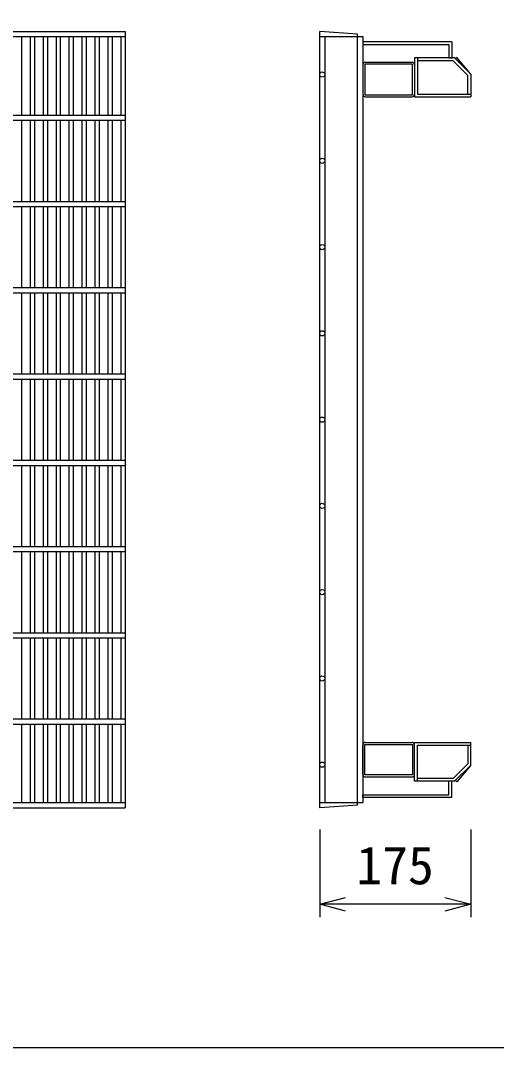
# Model space of a CAD drawing. Units: millimetres, scale not verified. Extents: x -16800 to 16800, y -5940 to 5940.
# Drawn here: x -2336 to -1785, y 706 to 1896 of the extents above; entities that cross this region are included whole.
import ezdxf
from ezdxf.enums import TextEntityAlignment as Align

# ---------------------------------------------------------------- set-up
doc = ezdxf.new("R2010")
doc.units = ezdxf.units.MM
doc.header["$LTSCALE"] = 20
for name, color, linetype, lineweight in [('0-0_DIM', 7, 'Continuous', 25), ('0-2_HATCH', 6, 'Continuous', 25), ('0-6_TXT', 7, 'Continuous', 25)]:
    doc.layers.add(name, color=color, linetype=linetype, lineweight=lineweight)
doc.styles.add('ＭＳ ゴシック', font='')
doc.styles.get('ＭＳ ゴシック').set_extended_font_data('MS Gothic')

msp = doc.modelspace()

# ---------------------------------------------------------------- linework, layer by layer
at = {"layer": '0-0_DIM'}
for p, q in [((-1989.46, 958.67), (-1989.46, 857.08)), ((-1814.46, 958.67), (-1814.46, 857.08)), ((-1814.46, 872.08), (-1989.46, 872.08))]:
    msp.add_line(p, q, dxfattribs=at)
for points in [[(-1959.46, 864.04), (-1989.46, 872.08), (-1959.46, 880.12)], [(-1844.46, 880.12), (-1814.46, 872.08), (-1844.46, 864.04)]]:
    msp.add_lwpolyline(points, dxfattribs=at)
at = {"layer": '0-2_HATCH'}
for p, q in [((-3210.13, 1883.89), (-2215.13, 1883.89)), ((-2215.13, 1883.89), (-2215.13, 983.89)), ((-1945.46, 1880.89), (-1989.46, 1883.89)), ((-1945.46, 986.89), (-1945.46, 1880.89)), ((-3210.13, 1877.89), (-2215.13, 1877.89)), ((-2335.13, 1877.89), (-2335.13, 1786.89)), ((-2325.13, 1877.89), (-2325.13, 1786.89)), ((-2320.13, 1877.89), (-2320.13, 1786.89)), ((-2310.13, 1877.89), (-2310.13, 1786.89)), ((-2305.13, 1877.89), (-2305.13, 1786.89)), ((-2295.13, 1877.89), (-2295.13, 1786.89)), ((-2290.13, 1877.89), (-2290.13, 1786.89)), ((-2280.13, 1877.89), (-2280.13, 1786.89)), ((-2275.13, 1877.89), (-2275.13, 1786.89)), ((-2265.13, 1877.89), (-2265.13, 1786.89)), ((-2260.13, 1877.89), (-2260.13, 1786.89)), ((-2250.13, 1877.89), (-2250.13, 1786.89)), ((-2245.13, 1877.89), (-2245.13, 1786.89)), ((-2235.13, 1877.89), (-2235.13, 1786.89)), ((-2230.13, 1877.89), (-2230.13, 1786.89)), ((-2220.13, 1877.89), (-2220.13, 1786.89)), ((-1989.46, 1877.89), (-1939.46, 1877.89)), ((-1983.46, 1877.89), (-1983.46, 989.89)), ((-1939.46, 1877.89), (-1939.46, 989.89)), ((-1939.46, 1871.89), (-1939.46, 1868.69)), ((-1836.46, 1871.89), (-1939.46, 1871.89)), ((-1836.46, 1871.89), (-1836.46, 1852.89)), ((-1939.46, 1868.69), (-1839.66, 1868.69)), ((-1839.66, 1868.69), (-1839.66, 1852.89)), ((-1936.46, 1848.09), (-1882.46, 1848.09)), ((-1879.46, 1853.09), (-1879.46, 1808.09)), ((-1833.26, 1853.09), (-1879.46, 1853.09)), ((-1876.26, 1853.09), (-1876.26, 1811.29)), ((-1834.59, 1849.89), (-1876.26, 1849.89)), ((-1835.46, 1852.89), (-1839.66, 1852.89)), ((-1834.59, 1849.89), (-1817.66, 1832.97)), ((-1833.26, 1853.09), (-1814.46, 1834.29)), ((-1830.64, 1853.57), (-1832.32, 1852.15)), ((-1814.46, 1834.29), (-1830.64, 1853.57)), ((-1939.46, 1845.09), (-1939.46, 1811.09)), ((-1814.46, 1834.29), (-1814.46, 1808.09)), ((-1817.66, 1811.29), (-1817.66, 1832.97)), ((-1876.26, 1811.29), (-1814.46, 1811.29)), ((-1936.46, 1808.09), (-1882.46, 1808.09)), ((-1879.46, 1808.09), (-1814.46, 1808.09)), ((-3210.13, 1786.89), (-2215.13, 1786.89)), ((-3210.13, 1780.89), (-2215.13, 1780.89)), ((-2335.13, 1780.89), (-2335.13, 1686.89)), ((-2325.13, 1780.89), (-2325.13, 1686.89)), ((-2320.13, 1780.89), (-2320.13, 1686.89)), ((-2310.13, 1780.89), (-2310.13, 1686.89)), ((-2305.13, 1780.89), (-2305.13, 1686.89)), ((-2295.13, 1780.89), (-2295.13, 1686.89)), ((-2290.13, 1780.89), (-2290.13, 1686.89)), ((-2280.13, 1780.89), (-2280.13, 1686.89)), ((-2275.13, 1780.89), (-2275.13, 1686.89)), ((-2265.13, 1780.89), (-2265.13, 1686.89)), ((-2260.13, 1780.89), (-2260.13, 1686.89)), ((-2250.13, 1780.89), (-2250.13, 1686.89)), ((-2245.13, 1780.89), (-2245.13, 1686.89)), ((-2235.13, 1780.89), (-2235.13, 1686.89)), ((-2230.13, 1780.89), (-2230.13, 1686.89)), ((-2220.13, 1780.89), (-2220.13, 1686.89)), ((-3210.13, 1686.89), (-2215.13, 1686.89)), ((-3210.13, 1680.89), (-2215.13, 1680.89)), ((-2335.13, 1680.89), (-2335.13, 1586.89)), ((-2325.13, 1680.89), (-2325.13, 1586.89)), ((-2320.13, 1680.89), (-2320.13, 1586.89)), ((-2310.13, 1680.89), (-2310.13, 1586.89)), ((-2305.13, 1680.89), (-2305.13, 1586.89)), ((-2295.13, 1680.89), (-2295.13, 1586.89)), ((-2290.13, 1680.89), (-2290.13, 1586.89)), ((-2280.13, 1680.89), (-2280.13, 1586.89)), ((-2275.13, 1680.89), (-2275.13, 1586.89)), ((-2265.13, 1680.89), (-2265.13, 1586.89)), ((-2260.13, 1680.89), (-2260.13, 1586.89)), ((-2250.13, 1680.89), (-2250.13, 1586.89)), ((-2245.13, 1680.89), (-2245.13, 1586.89)), ((-2235.13, 1680.89), (-2235.13, 1586.89)), ((-2230.13, 1680.89), (-2230.13, 1586.89)), ((-2220.13, 1680.89), (-2220.13, 1586.89)), ((-3210.13, 1586.89), (-2215.13, 1586.89)), ((-3210.13, 1580.89), (-2215.13, 1580.89)), ((-2335.13, 1580.89), (-2335.13, 1486.89)), ((-2325.13, 1580.89), (-2325.13, 1486.89)), ((-2320.13, 1580.89), (-2320.13, 1486.89)), ((-2310.13, 1580.89), (-2310.13, 1486.89)), ((-2305.13, 1580.89), (-2305.13, 1486.89)), ((-2295.13, 1580.89), (-2295.13, 1486.89)), ((-2290.13, 1580.89), (-2290.13, 1486.89)), ((-2280.13, 1580.89), (-2280.13, 1486.89)), ((-2275.13, 1580.89), (-2275.13, 1486.89)), ((-2265.13, 1580.89), (-2265.13, 1486.89)), ((-2260.13, 1580.89), (-2260.13, 1486.89)), ((-2250.13, 1580.89), (-2250.13, 1486.89)), ((-2245.13, 1580.89), (-2245.13, 1486.89)), ((-2235.13, 1580.89), (-2235.13, 1486.89)), ((-2230.13, 1580.89), (-2230.13, 1486.89)), ((-2220.13, 1580.89), (-2220.13, 1486.89)), ((-3210.13, 1486.89), (-2215.13, 1486.89)), ((-3210.13, 1480.89), (-2215.13, 1480.89)), ((-2335.13, 1480.89), (-2335.13, 1386.89)), ((-2325.13, 1480.89), (-2325.13, 1386.89)), ((-2320.13, 1480.89), (-2320.13, 1386.89)), ((-2310.13, 1480.89), (-2310.13, 1386.89)), ((-2305.13, 1480.89), (-2305.13, 1386.89)), ((-2295.13, 1480.89), (-2295.13, 1386.89)), ((-2290.13, 1480.89), (-2290.13, 1386.89)), ((-2280.13, 1480.89), (-2280.13, 1386.89)), ((-2275.13, 1480.89), (-2275.13, 1386.89)), ((-2265.13, 1480.89), (-2265.13, 1386.89)), ((-2260.13, 1480.89), (-2260.13, 1386.89)), ((-2250.13, 1480.89), (-2250.13, 1386.89)), ((-2245.13, 1480.89), (-2245.13, 1386.89)), ((-2235.13, 1480.89), (-2235.13, 1386.89)), ((-2230.13, 1480.89), (-2230.13, 1386.89)), ((-2220.13, 1480.89), (-2220.13, 1386.89)), ((-3210.13, 1386.89), (-2215.13, 1386.89)), ((-3210.13, 1380.89), (-2215.13, 1380.89)), ((-2335.13, 1380.89), (-2335.13, 1286.89)), ((-2325.13, 1380.89), (-2325.13, 1286.89)), ((-2320.13, 1380.89), (-2320.13, 1286.89)), ((-2310.13, 1380.89), (-2310.13, 1286.89)), ((-2305.13, 1380.89), (-2305.13, 1286.89)), ((-2295.13, 1380.89), (-2295.13, 1286.89)), ((-2290.13, 1380.89), (-2290.13, 1286.89)), ((-2280.13, 1380.89), (-2280.13, 1286.89)), ((-2275.13, 1380.89), (-2275.13, 1286.89)), ((-2265.13, 1380.89), (-2265.13, 1286.89)), ((-2260.13, 1380.89), (-2260.13, 1286.89)), ((-2250.13, 1380.89), (-2250.13, 1286.89)), ((-2245.13, 1380.89), (-2245.13, 1286.89)), ((-2235.13, 1380.89), (-2235.13, 1286.89)), ((-2230.13, 1380.89), (-2230.13, 1286.89)), ((-2220.13, 1380.89), (-2220.13, 1286.89)), ((-3210.13, 1286.89), (-2215.13, 1286.89)), ((-3210.13, 1280.89), (-2215.13, 1280.89)), ((-2335.13, 1280.89), (-2335.13, 1186.89)), ((-2325.13, 1280.89), (-2325.13, 1186.89)), ((-2320.13, 1280.89), (-2320.13, 1186.89)), ((-2310.13, 1280.89), (-2310.13, 1186.89)), ((-2305.13, 1280.89), (-2305.13, 1186.89)), ((-2295.13, 1280.89), (-2295.13, 1186.89)), ((-2290.13, 1280.89), (-2290.13, 1186.89)), ((-2280.13, 1280.89), (-2280.13, 1186.89)), ((-2275.13, 1280.89), (-2275.13, 1186.89)), ((-2265.13, 1280.89), (-2265.13, 1186.89)), ((-2260.13, 1280.89), (-2260.13, 1186.89)), ((-2250.13, 1280.89), (-2250.13, 1186.89)), ((-2245.13, 1280.89), (-2245.13, 1186.89)), ((-2235.13, 1280.89), (-2235.13, 1186.89)), ((-2230.13, 1280.89), (-2230.13, 1186.89)), ((-2220.13, 1280.89), (-2220.13, 1186.89)), ((-3210.13, 1186.89), (-2215.13, 1186.89)), ((-3210.13, 1180.89), (-2215.13, 1180.89)), ((-2335.13, 1180.89), (-2335.13, 1086.89)), ((-2325.13, 1180.89), (-2325.13, 1086.89)), ((-2320.13, 1180.89), (-2320.13, 1086.89)), ((-2310.13, 1180.89), (-2310.13, 1086.89)), ((-2305.13, 1180.89), (-2305.13, 1086.89)), ((-2295.13, 1180.89), (-2295.13, 1086.89)), ((-2290.13, 1180.89), (-2290.13, 1086.89)), ((-2280.13, 1180.89), (-2280.13, 1086.89)), ((-2275.13, 1180.89), (-2275.13, 1086.89)), ((-2265.13, 1180.89), (-2265.13, 1086.89)), ((-2260.13, 1180.89), (-2260.13, 1086.89)), ((-2250.13, 1180.89), (-2250.13, 1086.89)), ((-2245.13, 1180.89), (-2245.13, 1086.89)), ((-2235.13, 1180.89), (-2235.13, 1086.89)), ((-2230.13, 1180.89), (-2230.13, 1086.89)), ((-2220.13, 1180.89), (-2220.13, 1086.89)), ((-3210.13, 1086.89), (-2215.13, 1086.89)), ((-3210.13, 1080.89), (-2215.13, 1080.89)), ((-2335.13, 1080.89), (-2335.13, 989.89)), ((-2325.13, 1080.89), (-2325.13, 989.89)), ((-2320.13, 1080.89), (-2320.13, 989.89)), ((-2310.13, 1080.89), (-2310.13, 989.89)), ((-2305.13, 1080.89), (-2305.13, 989.89)), ((-2295.13, 1080.89), (-2295.13, 989.89)), ((-2290.13, 1080.89), (-2290.13, 989.89)), ((-2280.13, 1080.89), (-2280.13, 989.89)), ((-2275.13, 1080.89), (-2275.13, 989.89)), ((-2265.13, 1080.89), (-2265.13, 989.89)), ((-2260.13, 1080.89), (-2260.13, 989.89)), ((-2250.13, 1080.89), (-2250.13, 989.89)), ((-2245.13, 1080.89), (-2245.13, 989.89)), ((-2235.13, 1080.89), (-2235.13, 989.89)), ((-2230.13, 1080.89), (-2230.13, 989.89)), ((-2220.13, 1080.89), (-2220.13, 989.89)), ((-1936.46, 1059.69), (-1882.46, 1059.69)), ((-1879.46, 1014.69), (-1879.46, 1059.69)), ((-1879.46, 1059.69), (-1814.46, 1059.69)), ((-1814.46, 1033.49), (-1814.46, 1059.69)), ((-1939.46, 1022.69), (-1939.46, 1056.69)), ((-1876.26, 1014.69), (-1876.26, 1056.49)), ((-1876.26, 1056.49), (-1814.46, 1056.49)), ((-1817.66, 1056.49), (-1817.66, 1034.82)), ((-1834.59, 1017.89), (-1817.66, 1034.82)), ((-1833.26, 1014.69), (-1814.46, 1033.49)), ((-1814.46, 1033.49), (-1830.64, 1014.21)), ((-1936.46, 1019.69), (-1882.46, 1019.69)), ((-1833.26, 1014.69), (-1879.46, 1014.69)), ((-1834.59, 1017.89), (-1876.26, 1017.89)), ((-1839.66, 999.09), (-1839.66, 1014.89)), ((-1836.46, 1014.89), (-1839.66, 1014.89)), ((-1836.46, 995.89), (-1836.46, 1014.89)), ((-1830.64, 1014.21), (-1832.32, 1015.63)), ((-3210.13, 989.89), (-2215.13, 989.89)), ((-1989.46, 989.89), (-1939.46, 989.89)), ((-1939.46, 999.09), (-1839.66, 999.09)), ((-1939.46, 995.89), (-1939.46, 999.09)), ((-1836.46, 995.89), (-1939.46, 995.89)), ((-3210.13, 983.89), (-2215.13, 983.89))]:
    msp.add_line(p, q, dxfattribs=at)
msp.add_lwpolyline([(-1945.46, 986.89), (-1989.46, 983.89), (-1989.46, 1883.89)], dxfattribs=at)
for points in [[(-1937.16, 1810.39), (-1881.76, 1810.39), (-1881.76, 1845.79), (-1937.16, 1845.79)], [(-1937.16, 1057.39), (-1881.76, 1057.39), (-1881.76, 1021.99), (-1937.16, 1021.99)]]:
    msp.add_lwpolyline(points, close=True, dxfattribs=at)
for centre in [(-1986.46, 1833.89), (-1986.46, 1733.89), (-1986.46, 1633.89), (-1986.46, 1533.89), (-1986.46, 1433.89), (-1986.46, 1333.89), (-1986.46, 1233.89), (-1986.46, 1133.89), (-1986.46, 1033.89)]:
    msp.add_circle(centre, 3, dxfattribs=at)
for centre, start, end in [((-1936.46, 1845.09), 90, 180), ((-1882.46, 1845.09), 0, 90), ((-1936.46, 1811.09), 180, 270), ((-1882.46, 1811.09), 270, 0), ((-1936.46, 1056.69), 90, 180), ((-1882.46, 1056.69), 0, 90), ((-1936.46, 1022.69), 180, 270), ((-1882.46, 1022.69), 270, 0)]:
    msp.add_arc(centre, 3, start, end, dxfattribs=at)
at = {"layer": '0-6_TXT'}
msp.add_lwpolyline([(-3894.71, 706.11), (-1394.71, 706.11), (-1394.71, 4156.11), (-3894.71, 4156.11)], close=True, dxfattribs=at)

# ---------------------------------------------------------------- texts
at = {"layer": '0-0_DIM', "style": 'ＭＳ ゴシック'}
msp.add_text('175', height=43.99, dxfattribs=at).set_placement((-1946.96, 882.08), align=Align.BOTTOM_LEFT)

doc.saveas('drawing.dxf')
